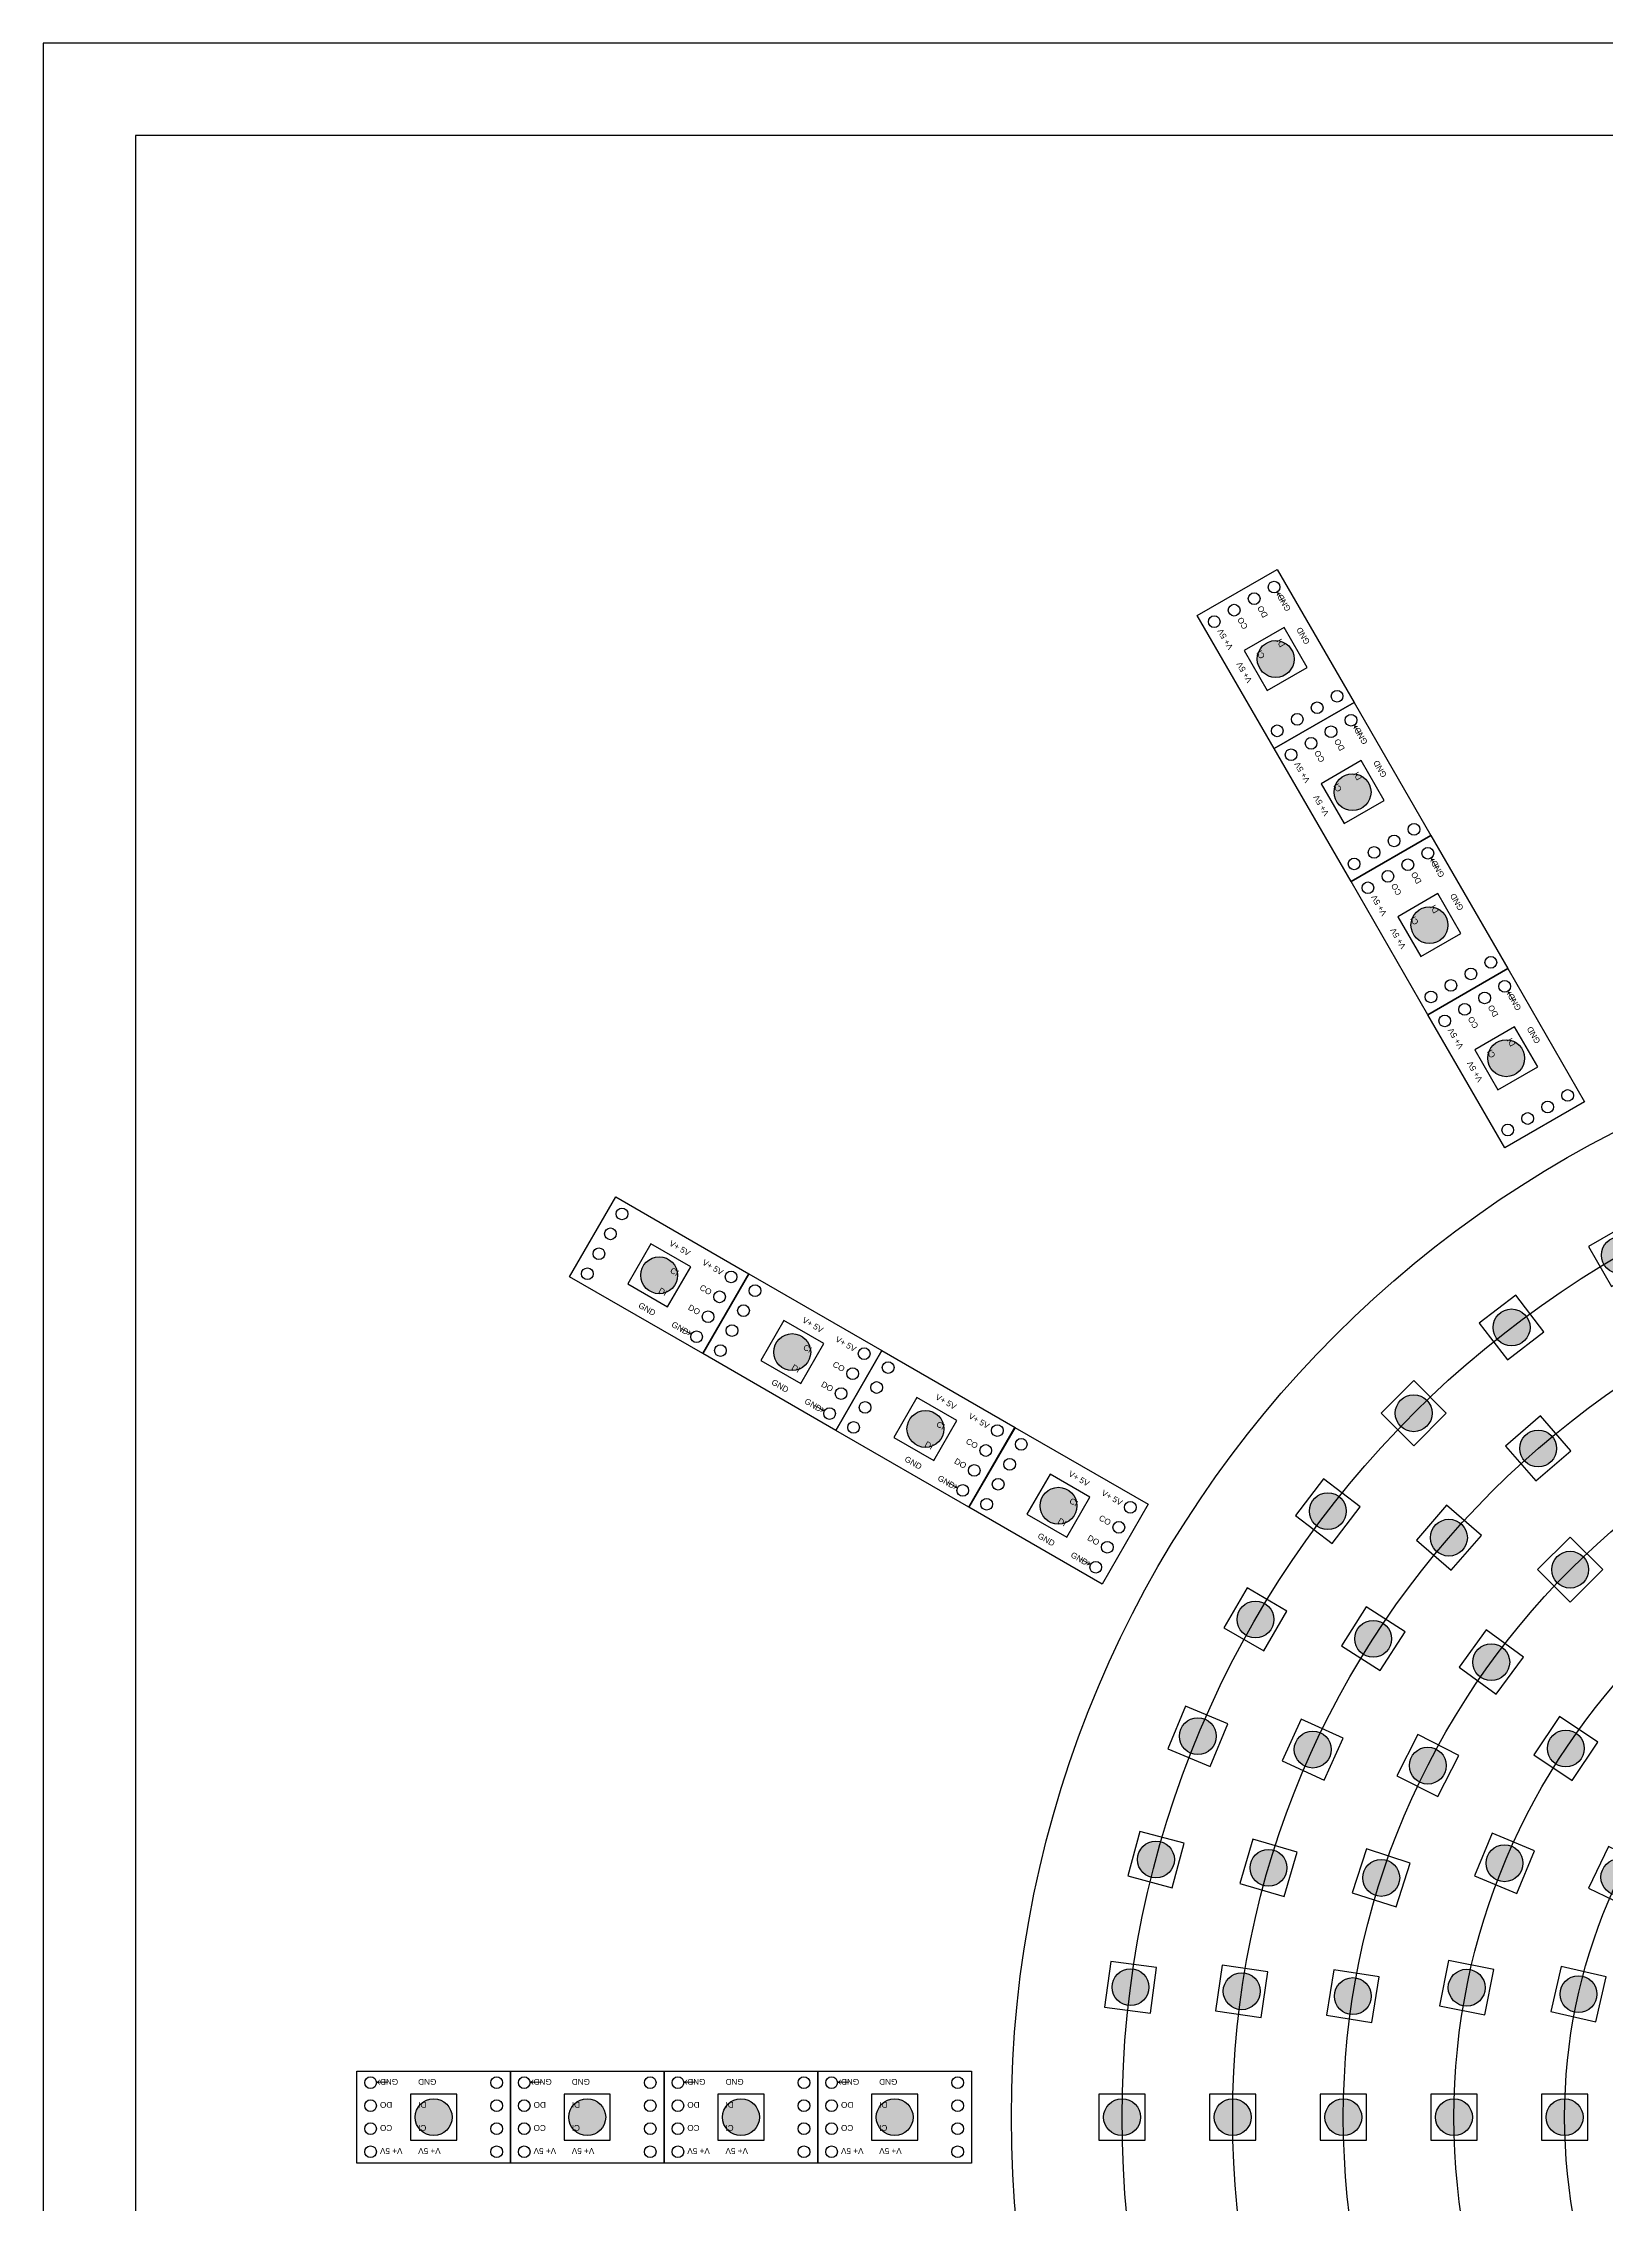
# Model space of a CAD drawing. Header units: millimetres. Extents: x 2050 to 3932, y -1485 to -693.
# Drawn here: x 3071 to 3240.5, y -1062.3 to -827.8 of the extents above; entities that cross this region are included whole.
import ezdxf

# ---------------------------------------------------------------- set-up
doc = ezdxf.new("R2010")
doc.units = ezdxf.units.MM
doc.header["$LTSCALE"] = 10
doc.header["$MEASUREMENT"] = 0
doc.layers.get('0').update_dxf_attribs({"color": 8})
for name, color, linetype in [('LED SMD 5050', 40, 'Continuous'), ('LED Strip', 30, 'Continuous'), ('vero Pins', 30, 'Continuous')]:
    doc.layers.add(name, color=color, linetype=linetype)
doc.styles.get("Standard").update_dxf_attribs({"font": 'arial.ttf'})

# ---------------------------------------------------------------- blocks, each defined once
blk = doc.blocks.new('SMD 5050')
at = {"layer": 'LED SMD 5050'}
blk.add_hatch(color=256, dxfattribs=at).paths.add_polyline_path([(2, 0, 1), (-2, 0, 1)])
blk.add_lwpolyline([(-2.5, 2.5), (-2.5, -2.5), (2.5, -2.5), (2.5, 2.5)], close=True, dxfattribs=at)
blk.add_circle((0, 0), 2, dxfattribs=at)
blk = doc.blocks.new('DotStar 240mm Disc')
at = {"layer": 'vero Pins'}
for radius in [120, 108, 96, 84, 72, 60]:
    blk.add_circle((0, 0), radius, dxfattribs=at)
for p, rotation in [((-54, 93.53), 30), ((-65.75, 85.68), 37.50000000000001), ((-76.37, 76.37), 45), ((-62.87, 72.55), 40.90909090909092), ((-85.68, 65.75), 52.49999999999999), ((-72.55, 62.87), 49.09090909090909), ((-59.4, 59.4), 45.00000000000001), ((-93.53, 54), 59.99999999999999), ((-80.76, 51.9), 57.27272727272726), ((-67.96, 49.37), 54), ((-99.78, 41.33), 67.49999999999997), ((-87.32, 39.88), 65.45454545454547), ((-59.87, 40), 56.25000000000001), ((-74.84, 38.14), 63.00000000000001), ((-104.32, 27.95), 74.99999999999999), ((-66.52, 27.55), 67.5), ((-92.11, 27.05), 73.63636363636364), ((-79.89, 25.96), 72), ((-54.06, 26.03), 64.28571428571428), ((-107.08, 14.1), 82.50000000000001), ((-95.02, 13.66), 81.81818181818183), ((-70.62, 14.05), 78.74999999999999), ((-82.97, 13.14), 81), ((-58.5, 13.35), 77.14285714285715), ((-108, 0), 90), ((-96, 0), 90), ((-84, 0), 90), ((-72, 0), 90), ((-60, 0), 90)]:
    blk.add_blockref('SMD 5050', p, dxfattribs=dict(at, rotation=rotation))
blk = doc.blocks.new('DotStar Strip 60')
at = {"color": 1}
for centre in [(-3.75, 15.17), (-1.25, 15.17), (1.25, 15.17), (3.75, 15.17), (-3.75, 1.5), (-1.25, 1.5), (1.25, 1.5), (3.75, 1.5)]:
    blk.add_circle(centre, 0.635, dxfattribs=at)
at = {"layer": 'LED Strip'}
blk.add_lwpolyline([(5, 16.67), (5, 0), (-5, 0), (-5, 16.67)], close=True, dxfattribs=at)
at = {"layer": 'vero Pins'}
blk.add_blockref('SMD 5050', (0, 8.33), dxfattribs=at)
at = {"color": 4, "width": 7.3862, "attachment_point": 9, "rotation": 90}
for s, insert, char_height in [('V+ 5V', (-3.34, 14.15), 0.635), ('CO', (-0.84, 14.15), 0.635), ('DO', (1.66, 14.15), 0.635), ('GND', (4.16, 14.15), 0.635), ('{\\fArial|b1|i0|c0|p34;→}', (4.16, 14.94), 1.5), ('V+ 5V', (-3.34, 10.01), 0.635), ('CI', (-0.84, 10.01), 0.635), ('DI', (1.66, 10.01), 0.635), ('GND', (4.16, 10.01), 0.635)]:
    blk.add_mtext(s, dxfattribs=dict(at, insert=insert, char_height=char_height))

msp = doc.modelspace()

# ---------------------------------------------------------------- linework, layer by layer
at = {"layer": 'vero Pins'}
for points in [[(3070.98, -1277.78), (3520.98, -1277.78), (3520.98, -827.78), (3070.98, -827.78)], [(3080.98, -1267.78), (3510.98, -1267.78), (3510.98, -837.78), (3080.98, -837.78)]]:
    msp.add_lwpolyline(points, close=True, dxfattribs=at)

# ---------------------------------------------------------------- block references
for p, rotation in [((3208.81, -901.8), 29.99999999999995), ((3217.15, -916.24), 29.99999999999995), ((3225.48, -930.67), 29.99999999999995), ((3233.81, -945.11), 29.99999999999995), ((3130.57, -957.28), 239.9999999999999), ((3145, -965.61), 239.9999999999999), ((3159.44, -973.95), 239.9999999999999), ((3173.87, -982.28), 239.9999999999999), ((3121.65, -1052.78), 90.00000000000001), ((3138.31, -1052.78), 90.00000000000001), ((3154.98, -1052.78), 90.00000000000001), ((3171.65, -1052.78), 90.00000000000001)]:
    msp.add_blockref('DotStar Strip 60', p, dxfattribs=dict(at, rotation=rotation))
msp.add_blockref('DotStar 240mm Disc', (3295.98, -1052.78), dxfattribs=at)

doc.saveas('drawing.dxf')
